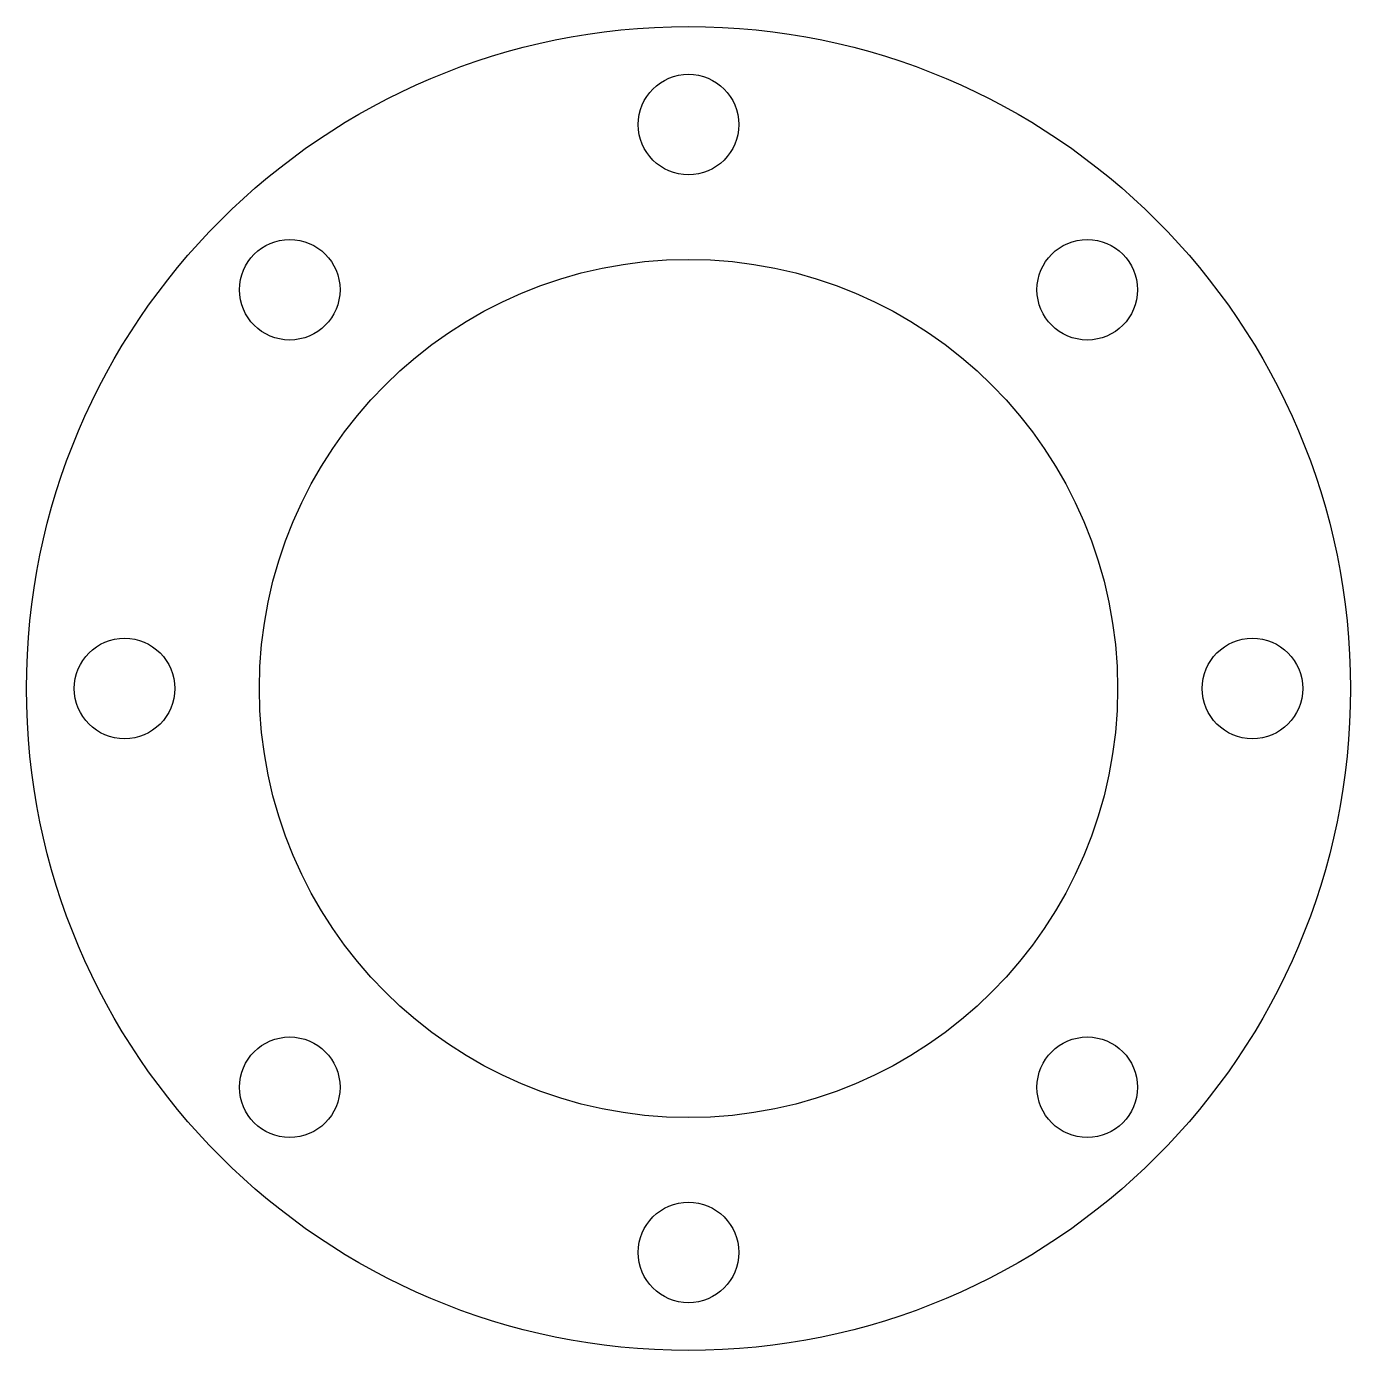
# Model space of a CAD drawing. Header units: millimetres. Extents: x -27 to 27, y -27 to 27.
import ezdxf

# ---------------------------------------------------------------- set-up
doc = ezdxf.new("R2010")
doc.units = ezdxf.units.MM

msp = doc.modelspace()

# ---------------------------------------------------------------- linework, layer by layer
at = {"color": 7, "linetype": 'Continuous', "lineweight": 25}
for centre, radius in [((0, 0), 27), ((0, 23), 2.05), ((-16.263, 16.263), 2.05), ((16.263, 16.263), 2.05), ((0, 0), 17.5), ((-23, 0), 2.05), ((23, 0), 2.05), ((-16.263, -16.263), 2.05), ((16.263, -16.263), 2.05), ((0, -23), 2.05)]:
    msp.add_circle(centre, radius, dxfattribs=at)

doc.saveas('drawing.dxf')
